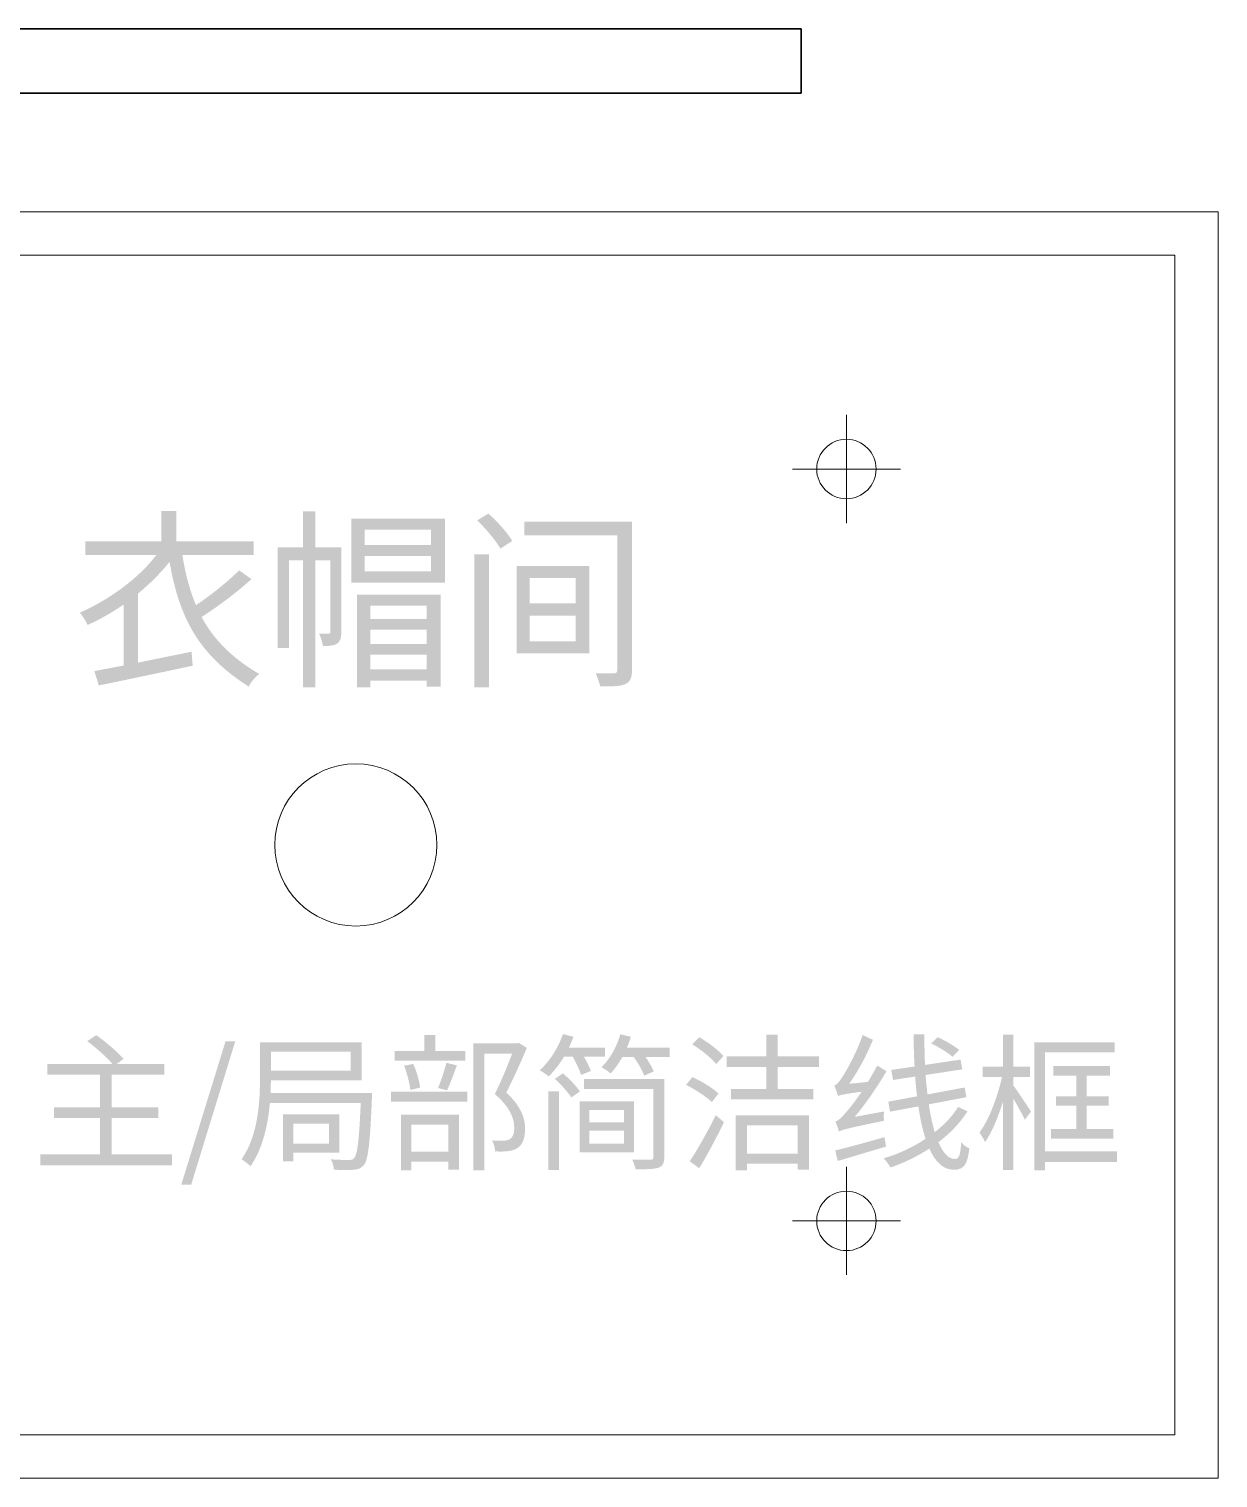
# Model space of a CAD drawing. Header units: millimetres. Extents: x -4600 to 229000, y -4300 to 19460.
# Drawn here: x 163930 to 166130, y 4089 to 6770 of the extents above; entities that cross this region are included whole.
import ezdxf

# ---------------------------------------------------------------- set-up
doc = ezdxf.new("R2010")
doc.units = ezdxf.units.MM
doc.header["$LTSCALE"] = 100
for name, color, linetype, lineweight in [('A-EX-WALL', 7, 'Continuous', 35), ('A-TEXT', 7, 'Continuous', 18), ('R2-CEILING', 4, 'Continuous', 18), ('R2-LIGHT', 2, 'Continuous', 18)]:
    doc.layers.add(name, color=color, linetype=linetype, lineweight=lineweight)

# ---------------------------------------------------------------- blocks, each defined once
blk = doc.blocks.new('SOURCE_PROPOSED')
at = {"layer": 'A-EX-WALL'}
for p, q in [((5359.1, 4970), (3836.4, 4970)), ((5359.1, 4970), (5359.1, 4851.4)), ((5359.1, 4851.4), (2720, 4851.4))]:
    blk.add_line(p, q, dxfattribs=at)
blk = doc.blocks.new('R2_CEILING')
at = {"layer": 'A-TEXT'}
h = blk.add_hatch(color=256, dxfattribs=at)
edge = h.paths.add_edge_path()
edge.add_line((4175.3, 4077.9), (4175.3, 4021.9))
edge.add_line((4175.3, 4021.9), (4034.2, 4021.9))
edge.add_line((4034.2, 4021.9), (4034.2, 3996.4))
edge.add_line((4034.2, 3996.4), (4165.8, 3996.4))
edge.add_spline(control_points=[(4165.8, 3996.4), (4133.5, 3954.1), (4079.6, 3914.1), (4024.2, 3889.9)], knot_values=[0, 0, 0, 0, 1, 1, 1, 1], degree=3, periodic=0)
edge.add_spline(control_points=[(4024.2, 3889.9), (4028.5, 3884.6), (4035.9, 3874), (4038.8, 3867.2)], knot_values=[0, 0, 0, 0, 1, 1, 1, 1], degree=3, periodic=0)
edge.add_spline(control_points=[(4038.8, 3867.2), (4061.8, 3877.5), (4084.2, 3890.3), (4105.1, 3904.8)], knot_values=[0, 0, 0, 0, 1, 1, 1, 1], degree=3, periodic=0)
edge.add_line((4105.1, 3904.8), (4105.1, 3792))
edge.add_line((4105.1, 3792), (4051.2, 3781.8))
edge.add_line((4051.2, 3781.8), (4059.3, 3755.2))
edge.add_spline(control_points=[(4059.3, 3755.2), (4105.5, 3764.7), (4171.8, 3778.6), (4233.1, 3791.7)], knot_values=[0, 0, 0, 0, 1, 1, 1, 1], degree=3, periodic=0)
edge.add_line((4233.1, 3791.7), (4231, 3817.6))
edge.add_line((4231, 3817.6), (4131.7, 3797.4))
edge.add_line((4131.7, 3797.4), (4131.7, 3925.1))
edge.add_spline(control_points=[(4131.7, 3925.1), (4153.7, 3943.1), (4173.6, 3963), (4190.2, 3983.9)], knot_values=[0, 0, 0, 0, 1, 1, 1, 1], degree=3, periodic=0)
edge.add_spline(control_points=[(4190.2, 3983.9), (4208, 3882.5), (4242, 3813.3), (4336.7, 3753)], knot_values=[0, 0, 0, 0, 1, 1, 1, 1], degree=3, periodic=0)
edge.add_spline(control_points=[(4336.7, 3753), (4340.3, 3761.2), (4349.1, 3771.1), (4356.2, 3776.4)], knot_values=[0, 0, 0, 0, 1, 1, 1, 1], degree=3, periodic=0)
edge.add_spline(control_points=[(4356.2, 3776.4), (4304.8, 3806.6), (4271.8, 3840.6), (4249.5, 3881.8)], knot_values=[0, 0, 0, 0, 1, 1, 1, 1], degree=3, periodic=0)
edge.add_spline(control_points=[(4249.5, 3881.8), (4278.5, 3900.6), (4315.1, 3927.2), (4341.7, 3952)], knot_values=[0, 0, 0, 0, 1, 1, 1, 1], degree=3, periodic=0)
edge.add_line((4341.7, 3952), (4319, 3968.3))
edge.add_spline(control_points=[(4319, 3968.3), (4298.8, 3947.8), (4266.8, 3922.2), (4239.2, 3903.8)], knot_values=[0, 0, 0, 0, 1, 1, 1, 1], degree=3, periodic=0)
edge.add_spline(control_points=[(4239.2, 3903.8), (4227.5, 3931.1), (4219.7, 3961.6), (4214, 3996.4)], knot_values=[0, 0, 0, 0, 1, 1, 1, 1], degree=3, periodic=0)
edge.add_line((4214, 3996.4), (4345.9, 3996.4))
edge.add_line((4345.9, 3996.4), (4345.9, 4021.9))
edge.add_line((4345.9, 4021.9), (4202.6, 4021.9))
edge.add_line((4202.6, 4021.9), (4202.6, 4077.9))
edge.add_line((4202.6, 4077.9), (4175.3, 4077.9))
h = blk.add_hatch(color=256, dxfattribs=at)
edge = h.paths.add_edge_path()
edge.add_line((4390.6, 4010.5), (4390.6, 3824.7))
edge.add_line((4390.6, 3824.7), (4411.2, 3824.7))
edge.add_line((4411.2, 3824.7), (4411.2, 3986.8))
edge.add_line((4411.2, 3986.8), (4437.1, 3986.8))
edge.add_line((4437.1, 3986.8), (4437.1, 3751.6))
edge.add_line((4437.1, 3751.6), (4460.2, 3751.6))
edge.add_line((4460.2, 3751.6), (4460.2, 3986.8))
edge.add_line((4460.2, 3986.8), (4487.8, 3986.8))
edge.add_line((4487.8, 3986.8), (4487.8, 3854.8))
edge.add_spline(control_points=[(4487.8, 3854.8), (4487.8, 3852), (4487.1, 3851.3), (4484.6, 3850.9)], knot_values=[0, 0, 0, 0, 1, 1, 1, 1], degree=3, periodic=0)
edge.add_spline(control_points=[(4484.6, 3850.9), (4481.8, 3850.9), (4475.4, 3850.9), (4466.5, 3851.3)], knot_values=[0, 0, 0, 0, 1, 1, 1, 1], degree=3, periodic=0)
edge.add_spline(control_points=[(4466.5, 3851.3), (4470.1, 3844.9), (4473.3, 3834.6), (4474, 3828.2)], knot_values=[0, 0, 0, 0, 1, 1, 1, 1], degree=3, periodic=0)
edge.add_spline(control_points=[(4474, 3828.2), (4486.1, 3828.2), (4494.2, 3828.6), (4500.6, 3832.8)], knot_values=[0, 0, 0, 0, 1, 1, 1, 1], degree=3, periodic=0)
edge.add_spline(control_points=[(4500.6, 3832.8), (4506.6, 3837.1), (4508, 3844.5), (4508, 3854.1)], knot_values=[0, 0, 0, 0, 1, 1, 1, 1], degree=3, periodic=0)
edge.add_line((4508, 3854.1), (4508, 4010.5))
edge.add_line((4508, 4010.5), (4460.2, 4010.5))
edge.add_line((4460.2, 4010.5), (4460.2, 4077.6))
edge.add_line((4460.2, 4077.6), (4437.1, 4077.6))
edge.add_line((4437.1, 4077.6), (4437.1, 4010.5))
edge.add_line((4437.1, 4010.5), (4390.6, 4010.5))
h = blk.add_hatch(color=256, dxfattribs=at)
h.paths.add_polyline_path([(4526.8, 4064.1), (4526.8, 3945.3), (4699.6, 3945.3), (4699.6, 4064.1), (4526.8, 4064.1)])
h.paths.add_polyline_path([(4551.3, 4043.5), (4674, 4043.5), (4674, 4014.8), (4551.3, 4014.8), (4551.3, 4043.5)], flags=0)
h.paths.add_polyline_path([(4551.3, 3994.9), (4674, 3994.9), (4674, 3966.2), (4551.3, 3966.2), (4551.3, 3994.9)], flags=0)
h = blk.add_hatch(color=256, dxfattribs=at)
edge = h.paths.add_edge_path()
edge.add_spline(control_points=[(4759.5, 4060.6), (4775.8, 4045), (4794.3, 4022.6), (4802.4, 4008.4)], knot_values=[0, 0, 0, 0, 1, 1, 1, 1], degree=3, periodic=0)
edge.add_line((4802.4, 4008.4), (4824.4, 4022.6))
edge.add_spline(control_points=[(4824.4, 4022.6), (4815.9, 4037.5), (4796.8, 4058.4), (4780.1, 4073.3)], knot_values=[0, 0, 0, 0, 1, 1, 1, 1], degree=3, periodic=0)
edge.add_line((4780.1, 4073.3), (4759.5, 4060.6))
h = blk.add_hatch(color=256, dxfattribs=at)
edge = h.paths.add_edge_path()
edge.add_line((4846.8, 4058.1), (4846.8, 4032.9))
edge.add_line((4846.8, 4032.9), (5018.5, 4032.9))
edge.add_line((5018.5, 4032.9), (5018.5, 3783.9))
edge.add_spline(control_points=[(5018.5, 3783.9), (5018.5, 3779.3), (5017, 3777.9), (5012.4, 3777.5)], knot_values=[0, 0, 0, 0, 1, 1, 1, 1], degree=3, periodic=0)
edge.add_spline(control_points=[(5012.4, 3777.5), (5007.8, 3777.5), (4993.3, 3777.1), (4978.4, 3777.9)], knot_values=[0, 0, 0, 0, 1, 1, 1, 1], degree=3, periodic=0)
edge.add_spline(control_points=[(4978.4, 3777.9), (4981.9, 3771.1), (4985.5, 3759.8), (4986.9, 3753.4)], knot_values=[0, 0, 0, 0, 1, 1, 1, 1], degree=3, periodic=0)
edge.add_spline(control_points=[(4986.9, 3753.4), (5008.5, 3753.4), (5023.8, 3753.4), (5033.4, 3757.6)], knot_values=[0, 0, 0, 0, 1, 1, 1, 1], degree=3, periodic=0)
edge.add_spline(control_points=[(5033.4, 3757.6), (5042.6, 3762.2), (5045.8, 3769), (5045.8, 3783.9)], knot_values=[0, 0, 0, 0, 1, 1, 1, 1], degree=3, periodic=0)
edge.add_line((5045.8, 3783.9), (5045.8, 4058.1))
edge.add_line((5045.8, 4058.1), (4846.8, 4058.1))
h.paths.add_polyline_path([(4832.2, 3976.5), (4832.2, 3814.7), (4966.7, 3814.7), (4966.7, 3976.5), (4832.2, 3976.5)], flags=0)
h.paths.add_polyline_path([(4856.4, 3884.6), (4941.5, 3884.6), (4941.5, 3836.7), (4856.4, 3836.7), (4856.4, 3884.6)], flags=0)
h.paths.add_polyline_path([(4856.4, 3954.1), (4941.5, 3954.1), (4941.5, 3907), (4856.4, 3907), (4856.4, 3954.1)], flags=0)
for points in [[(4754.2, 3998.1), (4754.2, 3751.6), (4781.5, 3751.6), (4781.5, 3998.1), (4754.2, 3998.1)], [(4211.9, 2831.1), (4230.2, 2831.1), (4311.8, 3096.6), (4293.8, 3096.6), (4211.9, 2831.1)], [(4661.9, 3108.1), (4661.9, 3078.9), (4607, 3078.9), (4607, 3060.6), (4737.5, 3060.6), (4737.5, 3078.9), (4681.8, 3078.9), (4681.8, 3108.1), (4661.9, 3108.1)], [(5294.3, 3109.2), (5294.3, 3068.8), (5220.7, 3068.8), (5220.7, 3049.4), (5294.3, 3049.4), (5294.3, 3008.2), (5228.9, 3008.2), (5228.9, 2989.1), (5381.4, 2989.1), (5381.4, 3008.2), (5315.4, 3008.2), (5315.4, 3049.4), (5392, 3049.4), (5392, 3068.8), (5315.4, 3068.8), (5315.4, 3109.2), (5294.3, 3109.2)], [(4600.2, 3003.3), (4600.2, 2984.8), (4741.3, 2984.8), (4741.3, 3003.3), (4600.2, 3003.3)], [(4890.8, 3003.9), (4890.8, 2858.7), (4910.7, 2858.7), (4910.7, 3003.9), (4890.8, 3003.9)]]:
    blk.add_hatch(color=256, dxfattribs=at).paths.add_polyline_path(points)
h = blk.add_hatch(color=256, dxfattribs=at)
h.paths.add_polyline_path([(4536.8, 3922.9), (4536.8, 3752), (4561.6, 3752), (4561.6, 3764), (4666.2, 3764), (4666.2, 3752.7), (4692.1, 3752.7), (4692.1, 3922.9), (4536.8, 3922.9)])
h.paths.add_polyline_path([(4561.6, 3812.3), (4666.2, 3812.3), (4666.2, 3785.3), (4561.6, 3785.3), (4561.6, 3812.3)], flags=0)
h.paths.add_polyline_path([(4561.6, 3858.4), (4666.2, 3858.4), (4666.2, 3831.8), (4561.6, 3831.8), (4561.6, 3858.4)], flags=0)
h.paths.add_polyline_path([(4561.6, 3877.9), (4561.6, 3902.7), (4666.2, 3902.7), (4666.2, 3877.9), (4561.6, 3877.9)], flags=0)
h = blk.add_hatch(color=256, dxfattribs=at)
edge = h.paths.add_edge_path()
edge.add_spline(control_points=[(4038.1, 3096.9), (4054.8, 3084.6), (4073.9, 3067.2), (4084.8, 3054.6)], knot_values=[0, 0, 0, 0, 1, 1, 1, 1], degree=3, periodic=0)
edge.add_line((4084.8, 3054.6), (3964.2, 3054.6))
edge.add_line((3964.2, 3054.6), (3964.2, 3034.7))
edge.add_line((3964.2, 3034.7), (4061.3, 3034.7))
edge.add_line((4061.3, 3034.7), (4061.3, 2974.7))
edge.add_line((4061.3, 2974.7), (3976.7, 2974.7))
edge.add_line((3976.7, 2974.7), (3976.7, 2954.7))
edge.add_line((3976.7, 2954.7), (4061.3, 2954.7))
edge.add_line((4061.3, 2954.7), (4061.3, 2887.4))
edge.add_line((4061.3, 2887.4), (3951.4, 2887.4))
edge.add_line((3951.4, 2887.4), (3951.4, 2867.4))
edge.add_line((3951.4, 2867.4), (4194.8, 2867.4))
edge.add_line((4194.8, 2867.4), (4194.8, 2887.4))
edge.add_line((4194.8, 2887.4), (4083.4, 2887.4))
edge.add_line((4083.4, 2887.4), (4083.4, 2954.7))
edge.add_line((4083.4, 2954.7), (4169.7, 2954.7))
edge.add_line((4169.7, 2954.7), (4169.7, 2974.7))
edge.add_line((4169.7, 2974.7), (4083.4, 2974.7))
edge.add_line((4083.4, 2974.7), (4083.4, 3034.7))
edge.add_line((4083.4, 3034.7), (4180.8, 3034.7))
edge.add_line((4180.8, 3034.7), (4180.8, 3054.6))
edge.add_line((4180.8, 3054.6), (4092.2, 3054.6))
edge.add_line((4092.2, 3054.6), (4105.3, 3064.2))
edge.add_spline(control_points=[(4105.3, 3064.2), (4094.3, 3077), (4072.2, 3095.5), (4054.8, 3108.1)], knot_values=[0, 0, 0, 0, 1, 1, 1, 1], degree=3, periodic=0)
edge.add_line((4054.8, 3108.1), (4038.1, 3096.9))
h = blk.add_hatch(color=256, dxfattribs=at)
edge = h.paths.add_edge_path()
edge.add_line((4357.6, 3095), (4357.6, 3029.8))
edge.add_spline(control_points=[(4357.6, 3029.8), (4357.6, 2985.3), (4354.4, 2922.5), (4323.5, 2878.3)], knot_values=[0, 0, 0, 0, 1, 1, 1, 1], degree=3, periodic=0)
edge.add_spline(control_points=[(4323.5, 2878.3), (4327.9, 2875.9), (4336.6, 2869.1), (4339.9, 2865.3)], knot_values=[0, 0, 0, 0, 1, 1, 1, 1], degree=3, periodic=0)
edge.add_spline(control_points=[(4339.9, 2865.3), (4363.1, 2898.5), (4372.4, 2943), (4375.9, 2982.8)], knot_values=[0, 0, 0, 0, 1, 1, 1, 1], degree=3, periodic=0)
edge.add_line((4375.9, 2982.8), (4544, 2982.8))
edge.add_spline(control_points=[(4544, 2982.8), (4541, 2913), (4537.7, 2886.8), (4531.7, 2880.5)], knot_values=[0, 0, 0, 0, 1, 1, 1, 1], degree=3, periodic=0)
edge.add_spline(control_points=[(4531.7, 2880.5), (4529.3, 2877.5), (4526.5, 2877), (4521.6, 2877), (4516.4, 2877), (4503.1, 2877.3), (4488.6, 2878.3)], knot_values=[0, 0, 0, 0, 1, 1, 1, 2, 2, 2, 2], degree=3, periodic=0)
edge.add_spline(control_points=[(4488.6, 2878.3), (4491.9, 2872.9), (4494.1, 2865), (4494.3, 2859.2)], knot_values=[0, 0, 0, 0, 1, 1, 1, 1], degree=3, periodic=0)
edge.add_spline(control_points=[(4494.3, 2859.2), (4509.1, 2858.2), (4523.3, 2858.2), (4530.9, 2859), (4539.4, 2859.8), (4544.5, 2861.7), (4549.7, 2867.7)], knot_values=[0, 0, 0, 0, 1, 1, 1, 2, 2, 2, 2], degree=3, periodic=0)
edge.add_spline(control_points=[(4549.7, 2867.7), (4557.9, 2877.5), (4561.2, 2908.1), (4564.7, 2991.6)], knot_values=[0, 0, 0, 0, 1, 1, 1, 1], degree=3, periodic=0)
edge.add_spline(control_points=[(4564.7, 2991.6), (4565, 2994.6), (4565, 3001.1), (4565, 3001.1)], knot_values=[0, 0, 0, 0, 1, 1, 1, 1], degree=3, periodic=0)
edge.add_line((4565, 3001.1), (4377.3, 3001.1))
edge.add_line((4377.3, 3001.1), (4377.8, 3024.6))
edge.add_line((4377.8, 3024.6), (4545.9, 3024.6))
edge.add_line((4545.9, 3024.6), (4545.9, 3095))
edge.add_line((4545.9, 3095), (4357.6, 3095))
h.paths.add_polyline_path([(4399.9, 2961.3), (4399.9, 2874.8), (4419, 2874.8), (4419, 2890.6), (4504.2, 2890.6), (4504.2, 2961.3), (4399.9, 2961.3)], flags=0)
h.paths.add_polyline_path([(4419, 2944.4), (4485.1, 2944.4), (4485.1, 2907.5), (4419, 2907.5), (4419, 2944.4)], flags=0)
h.paths.add_polyline_path([(4377.8, 3077.3), (4525.5, 3077.3), (4525.5, 3042.3), (4377.8, 3042.3), (4377.8, 3077.3)], flags=0)
h = blk.add_hatch(color=256, dxfattribs=at)
edge = h.paths.add_edge_path()
edge.add_line((4752.5, 3093.1), (4752.5, 2858.2))
edge.add_line((4752.5, 2858.2), (4772.4, 2858.2))
edge.add_line((4772.4, 2858.2), (4772.4, 3073.7))
edge.add_line((4772.4, 3073.7), (4824.2, 3073.7))
edge.add_spline(control_points=[(4824.2, 3073.7), (4815.5, 3051.9), (4803.8, 3022.1), (4792, 2999.2)], knot_values=[0, 0, 0, 0, 1, 1, 1, 1], degree=3, periodic=0)
edge.add_spline(control_points=[(4792, 2999.2), (4819.9, 2975.2), (4827.8, 2954.5), (4828, 2937.6)], knot_values=[0, 0, 0, 0, 1, 1, 1, 1], degree=3, periodic=0)
edge.add_spline(control_points=[(4828, 2937.6), (4828, 2927.5), (4825.9, 2919.5), (4820.1, 2915.7)], knot_values=[0, 0, 0, 0, 1, 1, 1, 1], degree=3, periodic=0)
edge.add_spline(control_points=[(4820.1, 2915.7), (4816.9, 2913.8), (4812.8, 2913), (4808.1, 2912.7), (4802.9, 2912.5), (4795, 2912.5), (4786.8, 2913.3)], knot_values=[0, 0, 0, 0, 1, 1, 1, 2, 2, 2, 2], degree=3, periodic=0)
edge.add_spline(control_points=[(4786.8, 2913.3), (4790.4, 2907.3), (4792.3, 2898.8), (4792.6, 2893.1)], knot_values=[0, 0, 0, 0, 1, 1, 1, 1], degree=3, periodic=0)
edge.add_spline(control_points=[(4792.6, 2893.1), (4800.8, 2892.5), (4809.5, 2892.5), (4816.6, 2893.4), (4823.4, 2894.2), (4829.4, 2896.1), (4834.3, 2899.4), (4843.9, 2905.6), (4848, 2918.5), (4848, 2935.4), (4847.7, 2954.7), (4840.9, 2976.3), (4813.3, 3001.9)], knot_values=[0, 0, 0, 0, 1, 1, 1, 2, 2, 2, 3, 3, 3, 4, 4, 4, 4], degree=3, periodic=0)
edge.add_spline(control_points=[(4813.3, 3001.9), (4826.1, 3026.8), (4840.3, 3058.4), (4851.2, 3084.4)], knot_values=[0, 0, 0, 0, 1, 1, 1, 1], degree=3, periodic=0)
edge.add_line((4851.2, 3084.4), (4836.5, 3093.9))
edge.add_line((4836.5, 3093.9), (4833, 3093.1))
edge.add_line((4833, 3093.1), (4752.5, 3093.1))
h = blk.add_hatch(color=256, dxfattribs=at)
edge = h.paths.add_edge_path()
edge.add_spline(control_points=[(4918.1, 3110), (4909.1, 3084.1), (4893.3, 3059.2), (4875, 3043.1)], knot_values=[0, 0, 0, 0, 1, 1, 1, 1], degree=3, periodic=0)
edge.add_spline(control_points=[(4875, 3043.1), (4879.6, 3040.7), (4887.8, 3035), (4891.9, 3031.7)], knot_values=[0, 0, 0, 0, 1, 1, 1, 1], degree=3, periodic=0)
edge.add_spline(control_points=[(4891.9, 3031.7), (4901.7, 3041.5), (4911.5, 3054.1), (4920, 3068)], knot_values=[0, 0, 0, 0, 1, 1, 1, 1], degree=3, periodic=0)
edge.add_line((4920, 3068), (4936.4, 3068))
edge.add_spline(control_points=[(4936.4, 3068), (4942.6, 3056.8), (4948.9, 3043.4), (4951.6, 3034.4)], knot_values=[0, 0, 0, 0, 1, 1, 1, 1], degree=3, periodic=0)
edge.add_line((4951.6, 3034.4), (4969.7, 3041.8))
edge.add_spline(control_points=[(4969.7, 3041.8), (4967.2, 3048.9), (4962.3, 3058.7), (4957.1, 3068)], knot_values=[0, 0, 0, 0, 1, 1, 1, 1], degree=3, periodic=0)
edge.add_line((4957.1, 3068), (4996.1, 3068))
edge.add_line((4996.1, 3068), (4996.1, 3085.2))
edge.add_line((4996.1, 3085.2), (4929.3, 3085.2))
edge.add_spline(control_points=[(4929.3, 3085.2), (4932.3, 3091.7), (4935, 3098.3), (4937.5, 3105.1)], knot_values=[0, 0, 0, 0, 1, 1, 1, 1], degree=3, periodic=0)
edge.add_line((4937.5, 3105.1), (4918.1, 3110))
h = blk.add_hatch(color=256, dxfattribs=at)
edge = h.paths.add_edge_path()
edge.add_spline(control_points=[(5024.2, 3109.5), (5017.4, 3086), (5004.8, 3063.6), (4989.3, 3048.6)], knot_values=[0, 0, 0, 0, 1, 1, 1, 1], degree=3, periodic=0)
edge.add_spline(control_points=[(4989.3, 3048.6), (4994.5, 3046.2), (5002.7, 3040.4), (5006.2, 3037.1)], knot_values=[0, 0, 0, 0, 1, 1, 1, 1], degree=3, periodic=0)
edge.add_spline(control_points=[(5006.2, 3037.1), (5013.9, 3045.3), (5021.5, 3056), (5028, 3067.7)], knot_values=[0, 0, 0, 0, 1, 1, 1, 1], degree=3, periodic=0)
edge.add_line((5028, 3067.7), (5049.1, 3067.7))
edge.add_spline(control_points=[(5049.1, 3067.7), (5057.2, 3056.2), (5065.2, 3042.3), (5068.4, 3033.1)], knot_values=[0, 0, 0, 0, 1, 1, 1, 1], degree=3, periodic=0)
edge.add_line((5068.4, 3033.1), (5086.2, 3041))
edge.add_spline(control_points=[(5086.2, 3041), (5083.2, 3048.3), (5077.2, 3058.2), (5070.9, 3067.7)], knot_values=[0, 0, 0, 0, 1, 1, 1, 1], degree=3, periodic=0)
edge.add_line((5070.9, 3067.7), (5115.4, 3067.7))
edge.add_line((5115.4, 3067.7), (5115.4, 3084.9))
edge.add_line((5115.4, 3084.9), (5036.5, 3084.9))
edge.add_spline(control_points=[(5036.5, 3084.9), (5039.2, 3091.4), (5041.7, 3098.3), (5043.9, 3105.1)], knot_values=[0, 0, 0, 0, 1, 1, 1, 1], degree=3, periodic=0)
edge.add_line((5043.9, 3105.1), (5024.2, 3109.5))
h = blk.add_hatch(color=256, dxfattribs=at)
edge = h.paths.add_edge_path()
edge.add_spline(control_points=[(5157.1, 3091.2), (5173.5, 3081.1), (5192.8, 3065.8), (5201.6, 3054.6)], knot_values=[0, 0, 0, 0, 1, 1, 1, 1], degree=3, periodic=0)
edge.add_line((5201.6, 3054.6), (5214.9, 3069.3))
edge.add_spline(control_points=[(5214.9, 3069.3), (5205.9, 3080.3), (5186.6, 3095), (5170.2, 3104.3)], knot_values=[0, 0, 0, 0, 1, 1, 1, 1], degree=3, periodic=0)
edge.add_line((5170.2, 3104.3), (5157.1, 3091.2))
h = blk.add_hatch(color=256, dxfattribs=at)
edge = h.paths.add_edge_path()
edge.add_spline(control_points=[(5427, 2995.4), (5430.8, 2997.3), (5437.3, 2998.9), (5470.6, 3003.3)], knot_values=[0, 0, 0, 0, 1, 1, 1, 1], degree=3, periodic=0)
edge.add_spline(control_points=[(5470.6, 3003.3), (5458.6, 2985.6), (5448, 2971.9), (5442.8, 2966.5)], knot_values=[0, 0, 0, 0, 1, 1, 1, 1], degree=3, periodic=0)
edge.add_spline(control_points=[(5442.8, 2966.5), (5434.3, 2956.4), (5428, 2949.6), (5422, 2948.5)], knot_values=[0, 0, 0, 0, 1, 1, 1, 1], degree=3, periodic=0)
edge.add_spline(control_points=[(5422, 2948.5), (5424.5, 2943.3), (5427.5, 2933.7), (5428.6, 2929.6)], knot_values=[0, 0, 0, 0, 1, 1, 1, 1], degree=3, periodic=0)
edge.add_spline(control_points=[(5428.6, 2929.6), (5434.3, 2932.9), (5443.6, 2935.6), (5512.1, 2949.6)], knot_values=[0, 0, 0, 0, 1, 1, 1, 1], degree=3, periodic=0)
edge.add_spline(control_points=[(5512.1, 2949.6), (5511.5, 2953.7), (5511.5, 2961.3), (5512.1, 2966.8)], knot_values=[0, 0, 0, 0, 1, 1, 1, 1], degree=3, periodic=0)
edge.add_line((5512.1, 2966.8), (5457.8, 2956.9))
edge.add_spline(control_points=[(5457.8, 2956.9), (5478.5, 2981.5), (5499.3, 3011.5), (5516.7, 3041.5)], knot_values=[0, 0, 0, 0, 1, 1, 1, 1], degree=3, periodic=0)
edge.add_line((5516.7, 3041.5), (5499.5, 3051.9))
edge.add_spline(control_points=[(5499.5, 3051.9), (5494.3, 3041.8), (5488.3, 3031.4), (5482.3, 3021.6)], knot_values=[0, 0, 0, 0, 1, 1, 1, 1], degree=3, periodic=0)
edge.add_line((5482.3, 3021.6), (5447.7, 3018))
edge.add_spline(control_points=[(5447.7, 3018), (5464.1, 3041.2), (5479.9, 3070.7), (5491.6, 3099.4)], knot_values=[0, 0, 0, 0, 1, 1, 1, 1], degree=3, periodic=0)
edge.add_line((5491.6, 3099.4), (5472.5, 3108.4))
edge.add_spline(control_points=[(5472.5, 3108.4), (5461.6, 3075.6), (5441.7, 3040.7), (5435.7, 3031.7), (5429.7, 3022.4), (5425, 3016.1), (5420.1, 3014.8)], knot_values=[0, 0, 0, 0, 1, 1, 1, 2, 2, 2, 2], degree=3, periodic=0)
edge.add_spline(control_points=[(5420.1, 3014.8), (5422.6, 3009.3), (5425.9, 2999.5), (5427, 2995.4)], knot_values=[0, 0, 0, 0, 1, 1, 1, 1], degree=3, periodic=0)
h = blk.add_hatch(color=256, dxfattribs=at)
edge = h.paths.add_edge_path()
edge.add_spline(control_points=[(5649.3, 2975.2), (5638.4, 2958), (5623.7, 2942.2), (5605.9, 2928.6)], knot_values=[0, 0, 0, 0, 1, 1, 1, 1], degree=3, periodic=0)
edge.add_spline(control_points=[(5605.9, 2928.6), (5601.6, 2943), (5597.8, 2960.5), (5595, 2980.1)], knot_values=[0, 0, 0, 0, 1, 1, 1, 1], degree=3, periodic=0)
edge.add_line((5595, 2980.1), (5664.6, 2993.2))
edge.add_line((5664.6, 2993.2), (5661.3, 3011.2))
edge.add_line((5661.3, 3011.2), (5592.6, 2998.4))
edge.add_spline(control_points=[(5592.6, 2998.4), (5591.2, 3009.9), (5589.8, 3021.9), (5589, 3034.4)], knot_values=[0, 0, 0, 0, 1, 1, 1, 1], degree=3, periodic=0)
edge.add_line((5589, 3034.4), (5657, 3044.8))
edge.add_line((5657, 3044.8), (5653.7, 3062.8))
edge.add_line((5653.7, 3062.8), (5587.9, 3053))
edge.add_spline(control_points=[(5587.9, 3053), (5587.1, 3071.3), (5586.8, 3090.1), (5586.8, 3109.7)], knot_values=[0, 0, 0, 0, 1, 1, 1, 1], degree=3, periodic=0)
edge.add_line((5586.8, 3109.7), (5566.7, 3109.7))
edge.add_spline(control_points=[(5566.7, 3109.7), (5566.9, 3089.3), (5567.5, 3069.3), (5568.6, 3050)], knot_values=[0, 0, 0, 0, 1, 1, 1, 1], degree=3, periodic=0)
edge.add_line((5568.6, 3050), (5525.5, 3043.7))
edge.add_line((5525.5, 3043.7), (5528.7, 3025.1))
edge.add_line((5528.7, 3025.1), (5569.7, 3031.4))
edge.add_spline(control_points=[(5569.7, 3031.4), (5570.5, 3018.9), (5571.8, 3006.6), (5573.2, 2994.9)], knot_values=[0, 0, 0, 0, 1, 1, 1, 1], degree=3, periodic=0)
edge.add_line((5573.2, 2994.9), (5520, 2985))
edge.add_line((5520, 2985), (5523.3, 2966.5))
edge.add_line((5523.3, 2966.5), (5575.7, 2976.3))
edge.add_spline(control_points=[(5575.7, 2976.3), (5578.9, 2953.7), (5583.3, 2933.2), (5589, 2916.3)], knot_values=[0, 0, 0, 0, 1, 1, 1, 1], degree=3, periodic=0)
edge.add_spline(control_points=[(5589, 2916.3), (5565.8, 2900.7), (5539.1, 2888.4), (5511.3, 2880)], knot_values=[0, 0, 0, 0, 1, 1, 1, 1], degree=3, periodic=0)
edge.add_spline(control_points=[(5511.3, 2880), (5516.2, 2875.3), (5521.4, 2868), (5524.1, 2863.1)], knot_values=[0, 0, 0, 0, 1, 1, 1, 1], degree=3, periodic=0)
edge.add_spline(control_points=[(5524.1, 2863.1), (5549.7, 2872.1), (5574, 2883.8), (5595.8, 2898)], knot_values=[0, 0, 0, 0, 1, 1, 1, 1], degree=3, periodic=0)
edge.add_spline(control_points=[(5595.8, 2898), (5607, 2873.4), (5621.8, 2859), (5641.1, 2859), (5660, 2859), (5666.2, 2868), (5670.1, 2898.5)], knot_values=[0, 0, 0, 0, 1, 1, 1, 2, 2, 2, 2], degree=3, periodic=0)
edge.add_spline(control_points=[(5670.1, 2898.5), (5665.4, 2900.4), (5658.9, 2904.8), (5654.8, 2909.5)], knot_values=[0, 0, 0, 0, 1, 1, 1, 1], degree=3, periodic=0)
edge.add_spline(control_points=[(5654.8, 2909.5), (5653.4, 2885.2), (5650.7, 2878.9), (5643.3, 2878.9), (5631.3, 2878.9), (5621.2, 2890.1), (5612.8, 2910)], knot_values=[0, 0, 0, 0, 1, 1, 1, 2, 2, 2, 2], degree=3, periodic=0)
edge.add_spline(control_points=[(5612.8, 2910), (5634.3, 2926.4), (5652.9, 2945.7), (5666.5, 2967)], knot_values=[0, 0, 0, 0, 1, 1, 1, 1], degree=3, periodic=0)
edge.add_line((5666.5, 2967), (5649.3, 2975.2))
edge = h.paths.add_edge_path(flags=0)
edge.add_spline(control_points=[(5599.4, 3092.8), (5613, 3086.3), (5630.2, 3075.6), (5639, 3068)], knot_values=[0, 0, 0, 0, 1, 1, 1, 1], degree=3, periodic=0)
edge.add_line((5639, 3068), (5651, 3080.8))
edge.add_spline(control_points=[(5651, 3080.8), (5642.2, 3088.2), (5624.8, 3098.3), (5611.4, 3104.3)], knot_values=[0, 0, 0, 0, 1, 1, 1, 1], degree=3, periodic=0)
edge.add_line((5611.4, 3104.3), (5599.4, 3092.8))
h = blk.add_hatch(color=256, dxfattribs=at)
edge = h.paths.add_edge_path()
edge.add_line((5732.5, 3109.2), (5732.5, 3050))
edge.add_line((5732.5, 3050), (5694.3, 3050))
edge.add_line((5694.3, 3050), (5694.3, 3030.9))
edge.add_line((5694.3, 3030.9), (5730.4, 3030.9))
edge.add_spline(control_points=[(5730.4, 3030.9), (5722.4, 2993.8), (5705.8, 2950.7), (5688.6, 2927.7)], knot_values=[0, 0, 0, 0, 1, 1, 1, 1], degree=3, periodic=0)
edge.add_spline(control_points=[(5688.6, 2927.7), (5691.9, 2923.1), (5696.8, 2915.5), (5699, 2910)], knot_values=[0, 0, 0, 0, 1, 1, 1, 1], degree=3, periodic=0)
edge.add_spline(control_points=[(5699, 2910), (5711.5, 2927.7), (5723.3, 2956.4), (5732.5, 2985.9)], knot_values=[0, 0, 0, 0, 1, 1, 1, 1], degree=3, periodic=0)
edge.add_line((5732.5, 2985.9), (5732.5, 2858.4))
edge.add_line((5732.5, 2858.4), (5751.4, 2858.4))
edge.add_line((5751.4, 2858.4), (5751.4, 2990.5))
edge.add_spline(control_points=[(5751.4, 2990.5), (5759.3, 2976.8), (5768.8, 2960.2), (5772.7, 2951.5)], knot_values=[0, 0, 0, 0, 1, 1, 1, 1], degree=3, periodic=0)
edge.add_line((5772.7, 2951.5), (5784.1, 2966.8))
edge.add_spline(control_points=[(5784.1, 2966.8), (5779.2, 2974.1), (5758.7, 3005.2), (5751.4, 3015)], knot_values=[0, 0, 0, 0, 1, 1, 1, 1], degree=3, periodic=0)
edge.add_line((5751.4, 3015), (5751.4, 3030.9))
edge.add_line((5751.4, 3030.9), (5781.9, 3030.9))
edge.add_line((5781.9, 3030.9), (5781.9, 3050))
edge.add_line((5781.9, 3050), (5751.4, 3050))
edge.add_line((5751.4, 3050), (5751.4, 3109.2))
edge.add_line((5751.4, 3109.2), (5732.5, 3109.2))
h = blk.add_hatch(color=256, dxfattribs=at)
h.paths.add_polyline_path([(5790.1, 3095), (5790.1, 2858.2), (5809.8, 2858.2), (5809.8, 2873.4), (5942.9, 2873.4), (5942.9, 2892.8), (5809.8, 2892.8), (5809.8, 3076.2), (5939.1, 3076.2), (5939.1, 3095), (5790.1, 3095)])
h.paths.add_polyline_path([(5821.2, 2934.6), (5821.2, 2916.5), (5936.4, 2916.5), (5936.4, 2934.6), (5887.3, 2934.6), (5887.3, 2977.4), (5927.4, 2977.4), (5927.4, 2994.9), (5887.3, 2994.9), (5887.3, 3032.8), (5930.4, 3032.8), (5930.4, 3050.8), (5825.6, 3050.8), (5825.6, 3032.8), (5867.9, 3032.8), (5867.9, 2994.9), (5830, 2994.9), (5830, 2977.4), (5867.9, 2977.4), (5867.9, 2934.6), (5821.2, 2934.6)], flags=0)
h = blk.add_hatch(color=256, dxfattribs=at)
edge = h.paths.add_edge_path()
edge.add_spline(control_points=[(4624.2, 3051.3), (4629.7, 3037.1), (4634.6, 3018.9), (4635.7, 3006.6)], knot_values=[0, 0, 0, 0, 1, 1, 1, 1], degree=3, periodic=0)
edge.add_line((4635.7, 3006.6), (4654, 3011.2))
edge.add_spline(control_points=[(4654, 3011.2), (4652.3, 3023), (4647.4, 3041.2), (4641.1, 3054.9)], knot_values=[0, 0, 0, 0, 1, 1, 1, 1], degree=3, periodic=0)
edge.add_line((4641.1, 3054.9), (4624.2, 3051.3))
h = blk.add_hatch(color=256, dxfattribs=at)
edge = h.paths.add_edge_path()
edge.add_spline(control_points=[(4702.3, 3056.8), (4699, 3043.1), (4692.4, 3023), (4687, 3010.4)], knot_values=[0, 0, 0, 0, 1, 1, 1, 1], degree=3, periodic=0)
edge.add_line((4687, 3010.4), (4703.6, 3005.8))
edge.add_spline(control_points=[(4703.6, 3005.8), (4709.4, 3017.8), (4715.9, 3036.1), (4721.9, 3052.2)], knot_values=[0, 0, 0, 0, 1, 1, 1, 1], degree=3, periodic=0)
edge.add_line((4721.9, 3052.2), (4702.3, 3056.8))
h = blk.add_hatch(color=256, dxfattribs=at)
edge = h.paths.add_edge_path()
edge.add_spline(control_points=[(4903.1, 3027.1), (4914.5, 3017), (4927.6, 3002.2), (4933.6, 2992.7)], knot_values=[0, 0, 0, 0, 1, 1, 1, 1], degree=3, periodic=0)
edge.add_line((4933.6, 2992.7), (4949.5, 3003.9))
edge.add_spline(control_points=[(4949.5, 3003.9), (4943.2, 3013.4), (4929.8, 3027.3), (4918.1, 3037.4)], knot_values=[0, 0, 0, 0, 1, 1, 1, 1], degree=3, periodic=0)
edge.add_line((4918.1, 3037.4), (4903.1, 3027.1))
h = blk.add_hatch(color=256, dxfattribs=at)
edge = h.paths.add_edge_path()
edge.add_spline(control_points=[(5145.9, 3016.1), (5163.1, 3007.4), (5183.6, 2993.8), (5193.7, 2984.2)], knot_values=[0, 0, 0, 0, 1, 1, 1, 1], degree=3, periodic=0)
edge.add_line((5193.7, 2984.2), (5205.7, 3000))
edge.add_spline(control_points=[(5205.7, 3000), (5195.6, 3010.1), (5174.6, 3022.7), (5157.6, 3030.6)], knot_values=[0, 0, 0, 0, 1, 1, 1, 1], degree=3, periodic=0)
edge.add_line((5157.6, 3030.6), (5145.9, 3016.1))
h = blk.add_hatch(color=256, dxfattribs=at)
edge = h.paths.add_edge_path()
edge.add_line((4957.1, 3026.8), (4957.1, 3008.2))
edge.add_line((4957.1, 3008.2), (5085.3, 3008.2))
edge.add_line((5085.3, 3008.2), (5085.3, 2883))
edge.add_spline(control_points=[(5085.3, 2883), (5085.3, 2878.9), (5084.2, 2877.8), (5079.9, 2877.5), (5075.8, 2877.3), (5061.3, 2877.3), (5046.1, 2877.8)], knot_values=[0, 0, 0, 0, 1, 1, 1, 2, 2, 2, 2], degree=3, periodic=0)
edge.add_spline(control_points=[(5046.1, 2877.8), (5048.8, 2872.9), (5051.5, 2865), (5052.6, 2859.8)], knot_values=[0, 0, 0, 0, 1, 1, 1, 1], degree=3, periodic=0)
edge.add_spline(control_points=[(5052.6, 2859.8), (5073.1, 2859.8), (5086.4, 2860.1), (5094.9, 2862.8)], knot_values=[0, 0, 0, 0, 1, 1, 1, 1], degree=3, periodic=0)
edge.add_spline(control_points=[(5094.9, 2862.8), (5103.1, 2866.1), (5105.5, 2871.3), (5105.5, 2882.7)], knot_values=[0, 0, 0, 0, 1, 1, 1, 1], degree=3, periodic=0)
edge.add_line((5105.5, 2882.7), (5105.5, 3026.8))
edge.add_line((5105.5, 3026.8), (4957.1, 3026.8))
h.paths.add_polyline_path([(4948.9, 2985.6), (4948.9, 2891.2), (5049.3, 2891.2), (5049.3, 2985.6), (4948.9, 2985.6)], flags=0)
h.paths.add_polyline_path([(5030.8, 2931.6), (5030.8, 2907), (4966.7, 2907), (4966.7, 2931.6), (5030.8, 2931.6)], flags=0)
h.paths.add_polyline_path([(4966.7, 2969.8), (5030.8, 2969.8), (5030.8, 2946.8), (4966.7, 2946.8), (4966.7, 2969.8)], flags=0)
h = blk.add_hatch(color=256, dxfattribs=at)
h.paths.add_polyline_path([(4618.5, 2960.7), (4618.5, 2857.9), (4637.6, 2857.9), (4637.6, 2874), (4706.1, 2874), (4706.1, 2859.2), (4726, 2859.2), (4726, 2960.7), (4618.5, 2960.7)])
h.paths.add_polyline_path([(4637.6, 2892.3), (4637.6, 2942.7), (4706.1, 2942.7), (4706.1, 2892.3), (4637.6, 2892.3)], flags=0)
h = blk.add_hatch(color=256, dxfattribs=at)
edge = h.paths.add_edge_path()
edge.add_line((5152.7, 2874.8), (5170.2, 2861.7))
edge.add_spline(control_points=[(5170.2, 2861.7), (5185.2, 2886.5), (5202.7, 2919.3), (5216, 2947.1)], knot_values=[0, 0, 0, 0, 1, 1, 1, 1], degree=3, periodic=0)
edge.add_line((5216, 2947.1), (5200.8, 2959.9))
edge.add_spline(control_points=[(5200.8, 2959.9), (5186, 2929.9), (5166.4, 2895), (5152.7, 2874.8)], knot_values=[0, 0, 0, 0, 1, 1, 1, 1], degree=3, periodic=0)
h = blk.add_hatch(color=256, dxfattribs=at)
h.paths.add_polyline_path([(5237.9, 2959.9), (5237.9, 2857.9), (5258.3, 2857.9), (5258.3, 2870.4), (5352.2, 2870.4), (5352.2, 2859), (5373.5, 2859), (5373.5, 2959.9), (5237.9, 2959.9)])
h.paths.add_polyline_path([(5258.3, 2889), (5258.3, 2941.4), (5352.2, 2941.4), (5352.2, 2889), (5258.3, 2889)], flags=0)
h = blk.add_hatch(color=256, dxfattribs=at)
edge = h.paths.add_edge_path()
edge.add_line((5422, 2894.7), (5426.4, 2875.1))
edge.add_spline(control_points=[(5426.4, 2875.1), (5451.5, 2882.7), (5484.2, 2892.5), (5515.9, 2901.8)], knot_values=[0, 0, 0, 0, 1, 1, 1, 1], degree=3, periodic=0)
edge.add_line((5515.9, 2901.8), (5512.9, 2919.3))
edge.add_spline(control_points=[(5512.9, 2919.3), (5479.3, 2909.7), (5444.7, 2900.2), (5422, 2894.7)], knot_values=[0, 0, 0, 0, 1, 1, 1, 1], degree=3, periodic=0)
at = {"layer": 'R2-CEILING'}
for points in [[(2940, 2288.5), (6130, 2288.5), (6130, 4631.4), (2940, 4631.4)], [(3020, 2368.5), (6050, 2368.5), (6050, 4551.4), (3020, 4551.4)]]:
    blk.add_lwpolyline(points, close=True, dxfattribs=at)
at = {"layer": 'R2-LIGHT'}
for p, q in [((5442.5, 4055.7), (5442.5, 4255.7)), ((5342.5, 4155.7), (5542.5, 4155.7)), ((5442.5, 2664.3), (5442.5, 2864.3)), ((5342.5, 2764.3), (5542.5, 2764.3))]:
    blk.add_line(p, q, dxfattribs=at)
for centre, radius in [((5442.5, 4155.7), 55), ((4535, 3460), 150), ((5442.5, 2764.3), 55)]:
    blk.add_circle(centre, radius, dxfattribs=at)
blk = doc.blocks.new('A05_SHEET')
for name in ['SOURCE_PROPOSED', 'R2_CEILING']:
    blk.add_blockref(name, (0, 1800))

msp = doc.modelspace()

# ---------------------------------------------------------------- block references
msp.add_blockref('A05_SHEET', (160000, 0))

doc.saveas('drawing.dxf')
